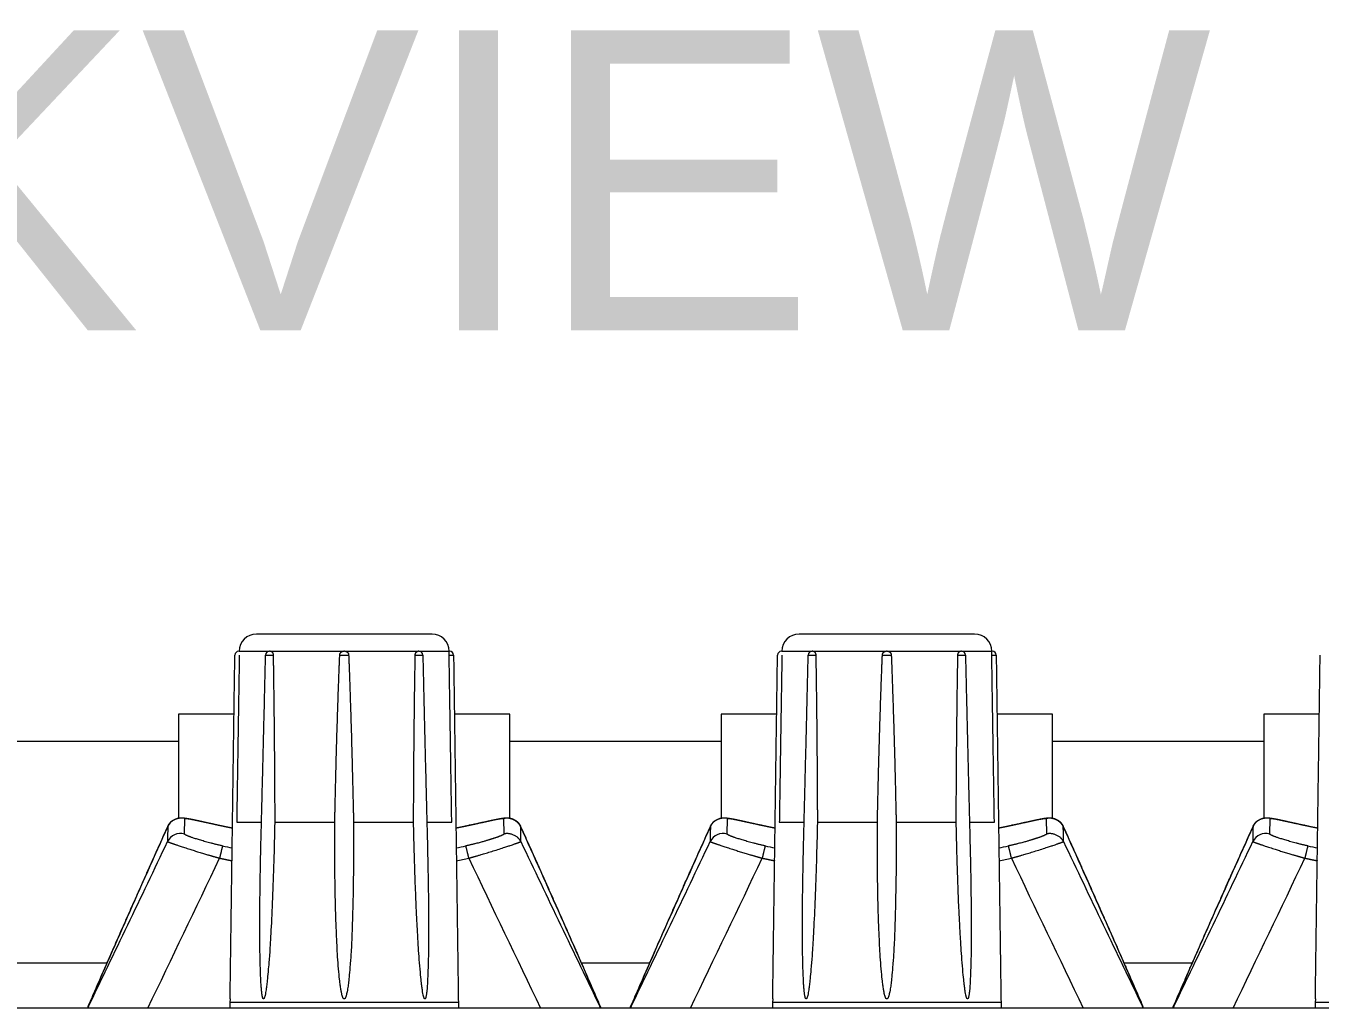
# Model space of a CAD drawing. Header units: metres. Extents: x 0.424 to 0.895, y -0.018 to 0.953.
# Drawn here: x 0.64065 to 0.68597, y 0.91859 to 0.95299 of the extents above; entities that cross this region are included whole.
import ezdxf

# ---------------------------------------------------------------- set-up
doc = ezdxf.new("R2010")
doc.units = ezdxf.units.M
for name, color, linetype, lineweight in [('Sichtbar (ISO)', 7, 'Continuous', 50), ('Sichtbar schmal (ISO)', 7, 'Continuous', 35), ('Symbol (ISO)', 7, 'Continuous', 25)]:
    doc.layers.add(name, color=color, linetype=linetype, lineweight=lineweight)
doc.styles.add('Arial', font='arial.ttf')

msp = doc.modelspace()

# ---------------------------------------------------------------- linework, layer by layer
at = {"layer": 'Sichtbar (ISO)', "lineweight": 9}
for p, q in [((0.6548749999999993, 0.9316868890251423), (0.6487249999999992, 0.9316868890251423)), ((0.6738749999999993, 0.9316868890251423), (0.6677249999999992, 0.9316868890251423)), ((0.6481250326042065, 0.9310868890251423), (0.6481107625775169, 0.9310868890251423)), ((0.6481250326042065, 0.9310868890251423), (0.649186562534224, 0.9310868890251423)), ((0.6492123518628252, 0.9310868890251423), (0.6491865628135526, 0.9310868890251423)), ((0.6492123518628252, 0.9310868890251423), (0.6517841903901573, 0.9310868890251423)), ((0.6518154803055506, 0.9310868890251423), (0.6517841903901573, 0.9310868890251423)), ((0.6518154803055506, 0.9310868890251423), (0.6543874142925804, 0.9310868890251423)), ((0.6544132557942987, 0.9310868890251423), (0.6543874142925804, 0.9310868890251423)), ((0.6544132557955756, 0.9310868890251423), (0.6554749659938878, 0.9310868890251423)), ((0.6554892374224871, 0.9310868890251423), (0.6554749659938878, 0.9310868890251423)), ((0.6671250326042065, 0.9310868890251423), (0.6671107625775169, 0.9310868890251423)), ((0.6671250326042065, 0.9310868890251423), (0.668186562534224, 0.9310868890251423)), ((0.6682123518628248, 0.9310868890251423), (0.6681865628135526, 0.9310868890251423)), ((0.6682123518628248, 0.9310868890251423), (0.6707841903901574, 0.9310868890251423)), ((0.6708154803055506, 0.9310868890251423), (0.6707841903901574, 0.9310868890251423)), ((0.6708154803055506, 0.9310868890251423), (0.6733874142925804, 0.9310868890251423)), ((0.6734132557942987, 0.9310868890251423), (0.6733874142925804, 0.9310868890251423)), ((0.6734132557955756, 0.9310868890251423), (0.6744749659938877, 0.9310868890251423)), ((0.6744892374224871, 0.9310868890251423), (0.6744749659938877, 0.9310868890251423)), ((0.6479423089796725, 0.9288868890251423), (0.6459999999999998, 0.9288868890251423)), ((0.6459999999999998, 0.9288868890251423), (0.6459999999999998, 0.9252413664046341)), ((0.6575999999999996, 0.9288868890251423), (0.6556576910203263, 0.9288868890251423)), ((0.6575999999999996, 0.9252412509889885), (0.6575999999999996, 0.9288868890251423)), ((0.6669423089796725, 0.9288868890251423), (0.6649999999999997, 0.9288868890251423)), ((0.6649999999999997, 0.9288868890251423), (0.6649999999999997, 0.9252413664046341)), ((0.6765999999999996, 0.9288868890251423), (0.6746576910203264, 0.9288868890251423)), ((0.6765999999999996, 0.9252412509889885), (0.6765999999999996, 0.9288868890251423)), ((0.6859423089796721, 0.9288868890251423), (0.6839999999999997, 0.9288868890251423)), ((0.6839999999999997, 0.9288868890251423), (0.6839999999999997, 0.9252413664046341)), ((0.6459999999999998, 0.927926889025142), (0.6286000000000002, 0.927926889025142)), ((0.6649999999999997, 0.927926889025142), (0.6575999999999996, 0.927926889025142)), ((0.6839999999999993, 0.927926889025142), (0.6765999999999992, 0.927926889025142)), ((0.6480346618242708, 0.9251022770463762), (0.6489033871625931, 0.9251022770463762)), ((0.6493683282881759, 0.9251022770463762), (0.6514692055330108, 0.9251022770463762)), ((0.6521264350616282, 0.9251022770463762), (0.6542283201064654, 0.9251022770463762)), ((0.6546938062617007, 0.9251022770463762), (0.6555649576953353, 0.9251022770463762)), ((0.6670346618242708, 0.9251022770463762), (0.6679033871625931, 0.9251022770463762)), ((0.6683683282881759, 0.9251022770463762), (0.6704692055330108, 0.9251022770463762)), ((0.6711264350616282, 0.9251022770463762), (0.6732283201064654, 0.9251022770463762)), ((0.6736938062617007, 0.9251022770463762), (0.6745649576953353, 0.9251022770463762)), ((0.6459999999999998, 0.924698942140958), (0.6459999999999998, 0.9246989319017695)), ((0.6575999999999996, 0.9246988456777513), (0.6575999999999996, 0.9246988558545077)), ((0.6649999999999997, 0.924698942140958), (0.6649999999999997, 0.9246989319017695)), ((0.6765999999999996, 0.9246988456777513), (0.6765999999999996, 0.9246988558545077)), ((0.6839999999999997, 0.924698942140958), (0.6839999999999997, 0.9246989319017695)), ((0.6471996729384848, 0.9239063049928588), (0.6471996729384852, 0.9239062764054886)), ((0.6563996729384851, 0.9239062863078203), (0.6563996729384841, 0.9239063101340077)), ((0.6661996729384844, 0.9239063049928588), (0.6661996729384853, 0.9239062764054886)), ((0.675399672938485, 0.9239062863078203), (0.6753996729384841, 0.9239063101340077)), ((0.6851996729384844, 0.9239063049928588), (0.6851996729384853, 0.9239062764054886)), ((0.7539999999999998, 0.9185868890251426), (0.5205999999999997, 0.9185868890251425)), ((0.6478041696252014, 0.9189062914685255), (0.647799999999999, 0.9187868890251425)), ((0.6557999999999995, 0.9187868890251425), (0.6477999999999995, 0.9187868890251425)), ((0.6477999999999995, 0.9187868890251425), (0.6477999999999995, 0.9185868890251425)), ((0.6557958303747975, 0.9189062914685255), (0.6557999999999995, 0.9187868890251425)), ((0.6557999999999995, 0.9187868890251425), (0.6557999999999995, 0.9185868890251425)), ((0.666804169625201, 0.9189062914685255), (0.6667999999999991, 0.9187868890251425)), ((0.6747999999999995, 0.9187868890251425), (0.6667999999999995, 0.9187868890251425)), ((0.6667999999999995, 0.9187868890251425), (0.6667999999999995, 0.9185868890251425)), ((0.6747958303747971, 0.9189062914685255), (0.6747999999999995, 0.9187868890251425)), ((0.6747999999999995, 0.9187868890251425), (0.6747999999999995, 0.9185868890251425)), ((0.685804169625201, 0.9189062914685255), (0.6857999999999991, 0.9187868890251425)), ((0.6937999999999991, 0.9187868890251425), (0.6857999999999991, 0.9187868890251425)), ((0.6857999999999991, 0.9187868890251425), (0.6857999999999991, 0.9185868890251425))]:
    msp.add_line(p, q, dxfattribs=at)
for centre, radius, start, end in [((0.6487249999999992, 0.9310868890251423), 0.0006000000000000227, 90, 180), ((0.6548749999999993, 0.9310868890251423), 0.0005999999999999091, 0, 90), ((0.6677249999999992, 0.9310868890251423), 0.0006000000000000227, 90, 180), ((0.6738749999999993, 0.9310868890251423), 0.0005999999999999091, 0, 90), ((0.6481107625656848, 0.9309468890251424), 0.0001399999999999864, 90, 179.2095541219666), ((0.649186562534224, 0.9309468890251424), 0.0001399999999999864, 90, 178.6807938020845), ((0.6544132557955756, 0.9309468890251424), 0.0001400000000000845, 1.244827532339354, 90.00000000018613), ((0.6554892374343138, 0.9309468890251424), 0.000140000000000138, 0.7904458780308787, 90), ((0.6671107625656848, 0.9309468890251424), 0.0001399999999999864, 90, 179.2095541219691), ((0.668186562534224, 0.9309468890251424), 0.0001399999999999864, 90, 178.6807938020888), ((0.6734132557955756, 0.9309468890251424), 0.0001400000000000845, 1.244827532339354, 90.00000000018613), ((0.6744892374343137, 0.9309468890251424), 0.000140000000000138, 0.7904458780308787, 90)]:
    msp.add_arc(centre, radius, start, end, dxfattribs=at)
for points, degree, knots in [([(0.6478041696221687, 0.9189062913720456), (0.6478875590440837, 0.9249275550744784), (0.6479707758883212, 0.9309488203875145)], 1, [0, 0, 0.5000000322535936, 1, 1]), ([(0.6481259396871539, 0.9309525412200352), (0.6481152723044926, 0.930275749367201), (0.6480661403352797, 0.9271260792593139), (0.6480346618242708, 0.9251022770463766)], 2, [0, 0, 0, 0.3574562647680397, 1, 1, 1]), ([(0.6555649576953353, 0.9251022770463762), (0.6555334987019773, 0.9271281201088875), (0.6554845449663887, 0.9302818557711248), (0.6554740404670308, 0.9309528856916356)], 2, [0, 0, 0, 0.6423630513300826, 1, 1, 1]), ([(0.6556292241116778, 0.9309488203875145), (0.6557124409559149, 0.9249275550744784), (0.6557958303778298, 0.918906291372046)], 1, [0, 0, 0.4999999677464148, 1, 1]), ([(0.6668041696221687, 0.9189062913720456), (0.6668875590440837, 0.9249275550744784), (0.6669707758883208, 0.9309488203875145)], 1, [0, 0, 0.5000000322535938, 1, 1]), ([(0.667125939687154, 0.9309525412200352), (0.6671152723044926, 0.930275749367201), (0.6670661403352796, 0.9271260792593139), (0.6670346618242708, 0.9251022770463766)], 2, [0, 0, 0, 0.3574562647680397, 1, 1, 1]), ([(0.6745649576953353, 0.9251022770463762), (0.6745334987019773, 0.9271281201088875), (0.6744845449663888, 0.9302818557711248), (0.6744740404670303, 0.9309528856916356)], 2, [0, 0, 0, 0.6423630513300826, 1, 1, 1]), ([(0.6746292241116778, 0.9309488203875145), (0.6747124409559149, 0.9249275550744784), (0.6747958303778298, 0.918906291372046)], 1, [0, 0, 0.4999999677464148, 1, 1]), ([(0.6858041696221687, 0.9189062913720456), (0.6858875590440832, 0.9249275550744784), (0.6859707758883208, 0.9309488203875145)], 1, [0, 0, 0.5000000322535932, 1, 1])]:
    msp.add_open_spline(points, degree=degree, knots=knots, dxfattribs=at)
for points in [[(0.6488930217350437, 0.9246965038311784), (0.6489330099558421, 0.9262597415550049), (0.649010591749369, 0.9293864933281518), (0.6490465996414903, 0.9309501121691788)], [(0.6492123518628248, 0.9310868890251424), (0.6492167155474661, 0.9310868890251424), (0.649225414165791, 0.9310858163158953), (0.6492393157848644, 0.9310823648352828), (0.6492575489026369, 0.9310724837960329), (0.6492741047206412, 0.9310578571137142), (0.6492883324739958, 0.9310390349363274), (0.6492981632778075, 0.9310196400137278), (0.6493046997900053, 0.9310016456513879), (0.6493092634916954, 0.9309825135117862), (0.6493117515087299, 0.9309626404055342), (0.6493119275002676, 0.9309525412200352)], [(0.6493119275002676, 0.9309525412200352), (0.6493237214849102, 0.9302757493672009), (0.6493508490553365, 0.9280240115153251), (0.6493651112324248, 0.9257763508049062), (0.6493683282881759, 0.9251022770463766)], [(0.6514692055330108, 0.9251022770463766), (0.6514840196680186, 0.9257720968303638), (0.6515393122402263, 0.9280260674933081), (0.6516155208266443, 0.9302818548070895), (0.6516442789711252, 0.9309528856916356)], [(0.6516442789711252, 0.9309528856916356), (0.651644863599279, 0.9309665271679569), (0.6516512840248613, 0.930993072846245), (0.6516627163418423, 0.9310178848737816), (0.6516787351708669, 0.93104002503299), (0.6516987376170471, 0.9310586545560919), (0.6517219744891947, 0.9310730667767151), (0.6517466129463052, 0.9310823537678783), (0.6517715041215981, 0.9310868890251424), (0.6517841903901573, 0.9310868890251424)], [(0.6518154803055506, 0.9310868890251424), (0.6518216255930522, 0.9310868890251424), (0.6518338535400378, 0.9310858163187761), (0.6518533618266045, 0.9310823648441956), (0.6518788547080273, 0.9310724838109656), (0.6519019551808231, 0.9310578571341053), (0.6519217912978245, 0.9310390349613977), (0.6519355472590421, 0.931019640038659), (0.6519447512756926, 0.9310016456705599), (0.6519512766441723, 0.9309825135238731), (0.651954986369549, 0.9309626404096805), (0.6519553944395563, 0.9309525412200352)], [(0.6519553944395563, 0.9309525412200352), (0.6519827410716023, 0.9302757484676243), (0.6520562798623807, 0.9280240080022826), (0.6521113805190132, 0.9257763488940489), (0.6521264350616282, 0.9251022770463766)], [(0.6542283201064654, 0.9251022770463762), (0.654231416492152, 0.9257720989650388), (0.6542458102430998, 0.9280260713666957), (0.6542749202860675, 0.9302818557711248), (0.6542878275331007, 0.9309528856916356)], [(0.6542878275331007, 0.9309528856916356), (0.6542880899266236, 0.9309665271679555), (0.6542924927844703, 0.9309930728462406), (0.6543005848523737, 0.9310178848737773), (0.6543120435003054, 0.9310400250329867), (0.6543263856725423, 0.9310586545560909), (0.6543430456823359, 0.931073066776716), (0.6543606623414441, 0.931082353767879), (0.6543784051549935, 0.9310868890251424), (0.6543874142925813, 0.9310868890251424)], [(0.6545532227545088, 0.9309499304733198), (0.654587213279605, 0.9293856919419102), (0.6546639999102906, 0.9262578294716312), (0.6547043034439691, 0.9246940885980768)], [(0.6554740404670304, 0.9309528856916356), (0.6554738269193555, 0.9309665271679555), (0.6554736330750545, 0.9309930728462406), (0.6554736446702512, 0.9310178848737773), (0.6554738308165385, 0.9310400250329867), (0.6554741112648487, 0.9310586545560909), (0.655474435204497, 0.931073066776716), (0.6554747104656206, 0.931082353767879), (0.655474911417885, 0.9310868890251425), (0.6554749659938882, 0.9310868890251425)], [(0.6678930217350437, 0.9246965038311784), (0.6679330099558421, 0.9262597415550049), (0.668010591749369, 0.9293864933281518), (0.6680465996414903, 0.9309501121691788)], [(0.6682123518628248, 0.9310868890251424), (0.668216715547466, 0.9310868890251424), (0.6682254141657911, 0.9310858163158953), (0.6682393157848644, 0.9310823648352828), (0.6682575489026364, 0.9310724837960329), (0.6682741047206406, 0.9310578571137142), (0.6682883324739958, 0.9310390349363274), (0.6682981632778076, 0.9310196400137278), (0.6683046997900053, 0.9310016456513879), (0.6683092634916954, 0.9309825135117862), (0.6683117515087299, 0.9309626404055342), (0.6683119275002675, 0.9309525412200352)], [(0.6683119275002675, 0.9309525412200352), (0.6683237214849103, 0.9302757493672009), (0.6683508490553365, 0.9280240115153251), (0.6683651112324248, 0.9257763508049062), (0.6683683282881759, 0.9251022770463766)], [(0.6704692055330108, 0.9251022770463766), (0.6704840196680186, 0.9257720968303638), (0.6705393122402263, 0.9280260674933081), (0.6706155208266443, 0.9302818548070895), (0.6706442789711252, 0.9309528856916356)], [(0.6706442789711252, 0.9309528856916356), (0.670644863599279, 0.9309665271679569), (0.6706512840248613, 0.930993072846245), (0.6706627163418423, 0.9310178848737816), (0.670678735170867, 0.93104002503299), (0.6706987376170466, 0.9310586545560919), (0.6707219744891947, 0.9310730667767151), (0.6707466129463048, 0.9310823537678783), (0.6707715041215981, 0.9310868890251424), (0.6707841903901574, 0.9310868890251424)], [(0.6708154803055506, 0.9310868890251424), (0.6708216255930526, 0.9310868890251424), (0.6708338535400378, 0.9310858163187761), (0.6708533618266044, 0.9310823648441956), (0.6708788547080269, 0.9310724838109656), (0.6709019551808231, 0.9310578571341053), (0.6709217912978245, 0.9310390349613977), (0.6709355472590416, 0.931019640038659), (0.6709447512756926, 0.9310016456705599), (0.6709512766441723, 0.9309825135238731), (0.6709549863695494, 0.9309626404096805), (0.6709553944395563, 0.9309525412200352)], [(0.6709553944395563, 0.9309525412200352), (0.6709827410716023, 0.9302757484676243), (0.6710562798623807, 0.9280240080022826), (0.6711113805190132, 0.9257763488940489), (0.6711264350616282, 0.9251022770463766)], [(0.6732283201064654, 0.9251022770463762), (0.673231416492152, 0.9257720989650388), (0.6732458102430998, 0.9280260713666957), (0.6732749202860675, 0.9302818557711248), (0.6732878275331007, 0.9309528856916356)], [(0.6732878275331007, 0.9309528856916356), (0.6732880899266236, 0.9309665271679555), (0.6732924927844703, 0.9309930728462406), (0.6733005848523732, 0.9310178848737773), (0.6733120435003054, 0.9310400250329867), (0.6733263856725423, 0.9310586545560909), (0.6733430456823355, 0.931073066776716), (0.6733606623414441, 0.931082353767879), (0.6733784051549935, 0.9310868890251424), (0.6733874142925809, 0.9310868890251424)], [(0.6735532227545088, 0.9309499304733198), (0.673587213279605, 0.9293856919419102), (0.6736639999102906, 0.9262578294716312), (0.6737043034439691, 0.9246940885980768)], [(0.6744740404670303, 0.9309528856916356), (0.6744738269193555, 0.9309665271679555), (0.6744736330750545, 0.9309930728462406), (0.6744736446702511, 0.9310178848737773), (0.6744738308165386, 0.9310400250329867), (0.6744741112648487, 0.9310586545560909), (0.674474435204497, 0.931073066776716), (0.67447471046562, 0.931082353767879), (0.6744749114178846, 0.9310868890251425), (0.6744749659938882, 0.9310868890251425)], [(0.6428077923146186, 0.9185868890251424), (0.64349859400726, 0.9201822280816743), (0.644906255205404, 0.923363852922338), (0.6456230644876902, 0.9249500259610055)], [(0.6456231233084784, 0.9249499923342319), (0.6456401416805113, 0.9249876508998602), (0.6456865826703767, 0.9250571471397553), (0.6457421434076461, 0.9251165217367933), (0.6458061786413507, 0.9251660448372795), (0.6458736967768561, 0.925203271874758), (0.645943496121736, 0.9252290273972174), (0.64600321296056, 0.9252426738700292), (0.6460527299606799, 0.9252487302466048), (0.6460937094528179, 0.9252508008589688), (0.6461280466714654, 0.9252504277182998), (0.6461704982904114, 0.9252483354223002), (0.6462187654456545, 0.9252432055147983), (0.6463154597353185, 0.9252299716112498), (0.6464921066406594, 0.9251957902355413), (0.6466600142557738, 0.9251601590071967), (0.6467826087462911, 0.9251334732270421), (0.6469455834152348, 0.9250975676422277), (0.6471607956532659, 0.9250497990127118), (0.6473084171623325, 0.925017258623563), (0.6473800859314067, 0.9250015079350231), (0.6474161440426307, 0.9249936123977331)], [(0.6474161463292755, 0.924993621512032), (0.6476506660957846, 0.9249422697935318), (0.6478871283380274, 0.9248964337902794)], [(0.6493683282881759, 0.9251022770463766), (0.6493349143662387, 0.9235055048608798), (0.649215529204637, 0.9208010573714155), (0.649125887242172, 0.919757943158889), (0.6490737591053227, 0.9192640829110108), (0.6490331529481798, 0.9190491220930801), (0.6490128039295139, 0.9189658309448245), (0.6489988235776266, 0.9189327749694087), (0.6489924491795489, 0.9189205725318914), (0.6489871430225556, 0.9189136072726557), (0.6489831044372693, 0.9189095600088049), (0.6489793859590052, 0.9189073306113551), (0.6489762810695208, 0.918906324454083), (0.6489731972158177, 0.9189062645887014), (0.6489703514052418, 0.918907023354318), (0.6489672318888381, 0.9189087039748717), (0.6489640444518793, 0.9189115586803658), (0.6489599859370626, 0.9189164152279214), (0.6489554486507944, 0.9189244451853211), (0.6489488384386553, 0.9189390002983254), (0.6489408658414065, 0.9189657212354096), (0.6489211731090088, 0.9190491928056856), (0.6488984465935012, 0.9192713414354767), (0.6488764294764926, 0.9195869035576977), (0.648850347448976, 0.9203902262567614), (0.6488460899950139, 0.9211119327618849), (0.6488442000484403, 0.9220810600447908), (0.648871303310266, 0.9238491020892016), (0.6488930134268364, 0.9246965041523678)], [(0.6521264350616282, 0.9251022770463766), (0.6521344554850032, 0.9235054123439596), (0.6520662912315981, 0.920800873773626), (0.6519802438349314, 0.9197578043217889), (0.6519260314739447, 0.9192640265505507), (0.6518771923081128, 0.919049104990602), (0.6518517532325793, 0.9189658345101928), (0.6518333100146472, 0.9189327802245055), (0.6518247832065633, 0.9189205746655593), (0.6518175576347428, 0.9189136081654443), (0.6518120083933625, 0.9189095605250965), (0.6518068389559796, 0.9189073308784652), (0.6518024882384286, 0.9189063245419129), (0.6517981293096365, 0.9189062645270911), (0.6517940742006683, 0.9189070231511649), (0.6517895950616142, 0.9189087036008401), (0.6517849727943237, 0.9189115580572798), (0.6517790383903455, 0.9189164141736457), (0.6517722996440377, 0.918924443381726), (0.6517623678427447, 0.9189389969505861), (0.6517500219445439, 0.9189657147517386), (0.6517188278382707, 0.9190491787720247), (0.6516778225481651, 0.9192713111809798), (0.6516341640171024, 0.9195868471020447), (0.6515659147768503, 0.9203900958071731), (0.6515322005682108, 0.9211117494807416), (0.6514888491375302, 0.9221789363176024), (0.651464777454779, 0.9241724569728861), (0.6514692055330108, 0.9251022770463766)], [(0.6547043142430282, 0.9246940889184998), (0.6547422891599124, 0.9232234640042112), (0.6547593835985724, 0.9207460302103307), (0.6547290346891147, 0.919757943158889), (0.6547044901419993, 0.9192640829110099), (0.6546760201196814, 0.9190491220930795), (0.6546603855701671, 0.9189658309448241), (0.6546482792072345, 0.9189327749694085), (0.6546425968139817, 0.9189205725318912), (0.6546376857236493, 0.9189136072726556), (0.6546338767015697, 0.9189095600088049), (0.6546302846406872, 0.9189073306113551), (0.654627236763107, 0.9189063244540832), (0.6546241562077236, 0.9189062645887014), (0.6546212672337304, 0.9189070233543186), (0.6546180522171241, 0.9189087039748717), (0.6546147026365304, 0.9189115586803658), (0.6546103683384642, 0.9189164152279214), (0.6546053751977522, 0.9189244451853209), (0.6545979389120782, 0.9189390002983249), (0.6545884506850023, 0.9189657212354087), (0.6545640267656979, 0.9190491928056859), (0.6545287615606646, 0.919271341435478), (0.6544890338831331, 0.919586903557698), (0.6544185939345295, 0.9203902262567601), (0.654375173042664, 0.9211119327618851), (0.6543159536734244, 0.9221790845382296), (0.6542479613830153, 0.9241724912726244), (0.6542283201064654, 0.9251022770463762)], [(0.6557128716797618, 0.9248964325047987), (0.6559488551460899, 0.9249423062198293), (0.6561831970496385, 0.9249936212857057)], [(0.6561832010966452, 0.9249936125432972), (0.6562894454755462, 0.9250168765621263), (0.6564979421434716, 0.9250629980449043), (0.6566888651786783, 0.9251052955742116), (0.6568631821472525, 0.9251437001826498), (0.657021131666814, 0.9251776668823858), (0.6571615357900998, 0.9252065023240005), (0.6572905433376688, 0.9252304470535456), (0.6574013653806248, 0.9252479409187895), (0.6574837888030963, 0.9252507039744957), (0.6575183905208553, 0.9252504451313129), (0.657554439913047, 0.9252478615937452), (0.6575904253299607, 0.9252432772490369), (0.6576352118992479, 0.9252342415554803), (0.6576899511179901, 0.9252174643862355), (0.6577445145988702, 0.9251935485901155), (0.6577981299633118, 0.9251621073591489), (0.6578526269727087, 0.9251203433228535), (0.6579057995100891, 0.9250653531360993), (0.6579418541457142, 0.9250145813687614), (0.6579661927356799, 0.9249721865791485), (0.6579762223828746, 0.9249499928162441)], [(0.6579767262846182, 0.9249488315179826), (0.6586863331338961, 0.9233790027321431), (0.6600798154250526, 0.9202301440826066), (0.660763640983764, 0.9186512261664973)], [(0.6618077923146186, 0.9185868890251424), (0.6624985940072609, 0.9201822280816743), (0.663906255205404, 0.923363852922338), (0.6646230644876903, 0.9249500259610055)], [(0.6646231233084784, 0.9249499923342319), (0.6646401416805113, 0.9249876508998602), (0.6646865826703767, 0.9250571471397553), (0.6647421434076461, 0.9251165217367933), (0.6648061786413507, 0.9251660448372795), (0.6648736967768561, 0.925203271874758), (0.6649434961217355, 0.9252290273972174), (0.66500321296056, 0.9252426738700292), (0.6650527299606803, 0.9252487302466048), (0.6650937094528179, 0.9252508008589688), (0.6651280466714654, 0.9252504277182998), (0.6651704982904114, 0.9252483354223002), (0.6652187654456545, 0.9252432055147983), (0.6653154597353184, 0.9252299716112498), (0.6654921066406588, 0.9251957902355413), (0.6656600142557738, 0.9251601590071967), (0.6657826087462906, 0.9251334732270421), (0.6659455834152347, 0.9250975676422277), (0.6661607956532659, 0.9250497990127118), (0.6663084171623325, 0.925017258623563), (0.6663800859314067, 0.9250015079350231), (0.6664161440426307, 0.9249936123977331)], [(0.6664161463292755, 0.924993621512032), (0.666650666095784, 0.9249422697935319), (0.6668871283380274, 0.9248964337902794)], [(0.6683683282881759, 0.9251022770463766), (0.6683349143662387, 0.9235055048608798), (0.6682155292046366, 0.9208010573714155), (0.6681258872421719, 0.919757943158889), (0.6680737591053227, 0.9192640829110108), (0.6680331529481798, 0.9190491220930801), (0.6680128039295135, 0.9189658309448245), (0.6679988235776261, 0.9189327749694087), (0.6679924491795488, 0.9189205725318914), (0.6679871430225555, 0.9189136072726557), (0.6679831044372693, 0.9189095600088049), (0.6679793859590052, 0.9189073306113551), (0.6679762810695208, 0.918906324454083), (0.6679731972158172, 0.9189062645887014), (0.6679703514052419, 0.918907023354318), (0.6679672318888381, 0.9189087039748717), (0.6679640444518793, 0.9189115586803658), (0.6679599859370625, 0.9189164152279214), (0.6679554486507943, 0.9189244451853211), (0.6679488384386552, 0.9189390002983254), (0.6679408658414066, 0.9189657212354096), (0.6679211731090088, 0.9190491928056856), (0.6678984465935012, 0.9192713414354767), (0.6678764294764926, 0.9195869035576977), (0.667850347448976, 0.9203902262567614), (0.6678460899950135, 0.9211119327618849), (0.6678442000484399, 0.9220810600447908), (0.667871303310266, 0.9238491020892016), (0.6678930134268364, 0.9246965041523678)], [(0.6711264350616286, 0.9251022770463766), (0.6711344554850032, 0.9235054123439596), (0.6710662912315981, 0.920800873773626), (0.6709802438349313, 0.9197578043217889), (0.6709260314739447, 0.9192640265505507), (0.6708771923081128, 0.919049104990602), (0.6708517532325788, 0.9189658345101928), (0.6708333100146472, 0.9189327802245055), (0.6708247832065634, 0.9189205746655593), (0.6708175576347428, 0.9189136081654443), (0.6708120083933624, 0.9189095605250965), (0.6708068389559796, 0.9189073308784652), (0.6708024882384286, 0.9189063245419129), (0.6707981293096366, 0.9189062645270911), (0.6707940742006683, 0.9189070231511649), (0.6707895950616141, 0.9189087036008401), (0.6707849727943237, 0.9189115580572798), (0.6707790383903455, 0.9189164141736457), (0.6707722996440377, 0.918924443381726), (0.6707623678427447, 0.9189389969505861), (0.6707500219445439, 0.9189657147517386), (0.6707188278382707, 0.9190491787720247), (0.6706778225481645, 0.9192713111809798), (0.6706341640171024, 0.9195868471020447), (0.6705659147768503, 0.9203900958071731), (0.6705322005682107, 0.9211117494807416), (0.6704888491375302, 0.9221789363176024), (0.6704647774547791, 0.9241724569728861), (0.6704692055330108, 0.9251022770463766)], [(0.6737043142430277, 0.9246940889184998), (0.6737422891599124, 0.9232234640042112), (0.6737593835985719, 0.9207460302103307), (0.6737290346891143, 0.919757943158889), (0.6737044901419987, 0.9192640829110099), (0.6736760201196814, 0.9190491220930795), (0.6736603855701666, 0.9189658309448241), (0.6736482792072345, 0.9189327749694085), (0.6736425968139818, 0.9189205725318912), (0.6736376857236493, 0.9189136072726556), (0.6736338767015697, 0.9189095600088049), (0.6736302846406867, 0.9189073306113551), (0.673627236763107, 0.9189063244540832), (0.6736241562077236, 0.9189062645887014), (0.6736212672337303, 0.9189070233543186), (0.6736180522171241, 0.9189087039748717), (0.6736147026365303, 0.9189115586803658), (0.6736103683384642, 0.9189164152279214), (0.6736053751977522, 0.9189244451853209), (0.6735979389120778, 0.9189390002983249), (0.6735884506850023, 0.9189657212354087), (0.6735640267656979, 0.9190491928056859), (0.6735287615606647, 0.919271341435478), (0.6734890338831331, 0.919586903557698), (0.6734185939345295, 0.9203902262567601), (0.6733751730426636, 0.9211119327618851), (0.6733159536734244, 0.9221790845382296), (0.6732479613830152, 0.9241724912726244), (0.6732283201064654, 0.9251022770463762)], [(0.6747128716797617, 0.9248964325047987), (0.6749488551460899, 0.9249423062198293), (0.6751831970496385, 0.9249936212857053)], [(0.6751832010966452, 0.9249936125432972), (0.6752894454755458, 0.9250168765621263), (0.6754979421434716, 0.9250629980449043), (0.6756888651786782, 0.9251052955742116), (0.675863182147252, 0.9251437001826498), (0.676021131666814, 0.9251776668823858), (0.6761615357900999, 0.9252065023240005), (0.6762905433376688, 0.9252304470535456), (0.6764013653806248, 0.9252479409187895), (0.6764837888030963, 0.9252507039744957), (0.6765183905208553, 0.9252504451313129), (0.676554439913047, 0.9252478615937452), (0.6765904253299606, 0.9252432772490369), (0.6766352118992479, 0.9252342415554803), (0.6766899511179901, 0.9252174643862355), (0.6767445145988702, 0.9251935485901155), (0.6767981299633118, 0.9251621073591489), (0.6768526269727088, 0.9251203433228535), (0.6769057995100891, 0.9250653531360993), (0.6769418541457142, 0.9250145813687614), (0.6769661927356798, 0.9249721865791485), (0.6769762223828745, 0.9249499928162441)], [(0.6769767262846182, 0.9249488315179826), (0.6776863331338957, 0.9233790027321431), (0.679079815425053, 0.9202301440826066), (0.679763640983764, 0.9186512261664973)], [(0.6808077923146186, 0.9185868890251424), (0.6814985940072604, 0.9201822280816743), (0.6829062552054035, 0.923363852922338), (0.6836230644876903, 0.9249500259610055)], [(0.683623123308478, 0.9249499923342319), (0.6836401416805108, 0.9249876508998602), (0.6836865826703767, 0.9250571471397553), (0.6837421434076457, 0.9251165217367933), (0.6838061786413502, 0.9251660448372795), (0.6838736967768557, 0.925203271874758), (0.6839434961217354, 0.9252290273972174), (0.6840032129605599, 0.9252426738700292), (0.6840527299606799, 0.9252487302466048), (0.6840937094528178, 0.9252508008589688), (0.684128046671465, 0.9252504277182998), (0.6841704982904113, 0.9252483354223002), (0.6842187654456545, 0.9252432055147983), (0.6843154597353184, 0.9252299716112498), (0.6844921066406588, 0.9251957902355413), (0.6846600142557738, 0.9251601590071967), (0.6847826087462906, 0.9251334732270421), (0.6849455834152347, 0.9250975676422277), (0.6851607956532655, 0.9250497990127118), (0.685308417162332, 0.925017258623563), (0.6853800859314066, 0.9250015079350231), (0.6854161440426307, 0.9249936123977331)], [(0.6854161463292755, 0.924993621512032), (0.6856506660957841, 0.9249422697935319), (0.6858871283380275, 0.9248964337902794)]]:
    msp.add_open_spline(points, degree=2, dxfattribs=at)
at = {"layer": 'Sichtbar schmal (ISO)', "lineweight": 9}
for p, q in [((0.6462052700562928, 0.9246833112847512), (0.6462179096062721, 0.9252218343652363)), ((0.6561831973267656, 0.9249936213427075), (0.6561806222991529, 0.9249923817983076)), ((0.6573814825302045, 0.9252218481294681), (0.657394030400869, 0.9246832980960256)), ((0.6652052700562928, 0.9246833112847512), (0.665217909606272, 0.9252218343652363)), ((0.6751831973267651, 0.9249936213427075), (0.6751806222991529, 0.9249923817983076)), ((0.6763814825302045, 0.9252218481294681), (0.676394030400869, 0.9246832980960256)), ((0.6842052700562928, 0.9246833112847512), (0.6842179096062716, 0.9252218343652363)), ((0.6311029653177928, 0.9201687578470684), (0.643496450646134, 0.9201687578470684)), ((0.6601028554223183, 0.9201687578470684), (0.6601029272856842, 0.9201687578470684)), ((0.6601029653177922, 0.9201687578470684), (0.6624964506461339, 0.9201687578470684)), ((0.6791028554223183, 0.9201687578470684), (0.6791029272856842, 0.9201687578470684)), ((0.6791029653177922, 0.9201687578470684), (0.681496450646134, 0.9201687578470684))]:
    msp.add_line(p, q, dxfattribs=at)
at = {"layer": 'Sichtbar schmal (ISO)', "lineweight": 9, "flags": 128}
for points in [[(0.6456209059511508, 0.9249440854425819, 0.003980419651485051), (0.6428077926518597, 0.9185868890251403)], [(0.6462179157482767, 0.9252218550228919, 0.3754482282342829), (0.6456209939281041, 0.9249440490987333)], [(0.6474187231530725, 0.9249923816290084, 0.005847642223116514), (0.647887116800425, 0.9248956005778955)], [(0.6607915287899716, 0.9185868890251423, 0.004016558172938331), (0.6579783930964256, 0.9249440659586186)], [(0.6646209059511504, 0.9249440854425819, 0.003980419651364758), (0.6618077926518592, 0.9185868890251403)], [(0.6652179157482767, 0.9252218550228919, 0.3754482282342829), (0.664620993928104, 0.9249440490987333)], [(0.6664187231530725, 0.9249923816290084, 0.005847642223118888), (0.666887116800425, 0.9248956005778955)], [(0.6797915287899716, 0.9185868890251423, 0.004016558172938331), (0.6769783930964256, 0.9249440659586186)], [(0.6836209059511504, 0.9249440854425819, 0.003980419651364758), (0.6808077926518592, 0.9185868890251403)], [(0.6842179157482763, 0.9252218550228919, 0.3754482282342119), (0.683620993928104, 0.9249440490987333)], [(0.6854187231530725, 0.9249923816290084, 0.005847642223502216), (0.685887116800425, 0.9248956005778955)], [(0.6462052762812852, 0.9246833331365352, 0.3669132456707592), (0.6456144670092947, 0.9244194587499329)], [(0.6652052762812852, 0.9246833331365352, 0.366913245670759), (0.6646144670092947, 0.9244194587499329)], [(0.6842052762812852, 0.9246833331365352, 0.3669132456713115), (0.6836144670092946, 0.9244194587499329)], [(0.6428204288915733, 0.9185868890251687, 0.00154616967961209), (0.6456144610982945, 0.9244194617126442)], [(0.6475432700093354, 0.924266510601175, 0.004299233259858491), (0.6478774354081835, 0.9241961416709025)], [(0.6557225627713394, 0.9241962731815796, 0.004290869197825176), (0.6560560769216388, 0.9242665108174763)], [(0.657984887338421, 0.9244194633247244, 0.001549054283401387), (0.6607789202653714, 0.9185868890251414)], [(0.6618204288915733, 0.9185868890251687, 0.00154616967961209), (0.6646144610982945, 0.9244194617126442)], [(0.6665432700093353, 0.924266510601175, 0.004299233259858491), (0.6668774354081836, 0.9241961416709025)], [(0.6747225627713394, 0.9241962731815796, 0.004290869197171807), (0.6750560769216388, 0.9242665108174763)], [(0.6769848873384214, 0.9244194633247244, 0.001549054283401387), (0.6797789202653719, 0.9185868890251414)], [(0.6808204288915729, 0.9185868890251687, 0.001546169679683896), (0.6836144610982944, 0.9244194617126442)], [(0.6855432700093349, 0.924266510601175, 0.004299233259308081), (0.6858774354081831, 0.9241961416709025)], [(0.6449234216935626, 0.918586889025143, 0.001423594579363454), (0.6474368607313888, 0.9238395698443539)], [(0.6557287505701868, 0.9237493052114221, 0.005412887689728161), (0.6561624863244131, 0.9238395701035256)], [(0.6561624863481709, 0.9238395700773315, 0.001423031627107526), (0.6586759263173542, 0.9185868890251834)], [(0.6639234216935622, 0.918586889025143, 0.001423594579426819), (0.6664368607313889, 0.9238395698443539)], [(0.6747287505701868, 0.9237493052114221, 0.005412887689726879), (0.675162486324413, 0.9238395701035256)], [(0.6751624863481696, 0.9238395700773315, 0.001423031627107526), (0.6776759263173529, 0.9185868890251834)], [(0.6829234216935622, 0.918586889025143, 0.001423594579295214), (0.6854368607313888, 0.9238395698443539)]]:
    msp.add_lwpolyline(points, format="xyb", dxfattribs=at)
at = {"layer": 'Sichtbar schmal (ISO)', "lineweight": 9}
for points in [[(0.6490466005712667, 0.9309501116226863), (0.64904659883202, 0.9309499061213229), (0.6490495605387794, 0.9309495510198815), (0.6490557585534468, 0.930949240850872), (0.6490657925877983, 0.9309490009115912), (0.6490765793550688, 0.930948882143892), (0.6490860423555452, 0.9309488289819836), (0.6490994559471593, 0.9309488100256023), (0.649118424582284, 0.930948881432468), (0.6491455205110007, 0.9309490947947654), (0.6491829100173625, 0.9309495874632996), (0.6492315472419493, 0.9309504433656499), (0.6492897507447571, 0.9309518456782064), (0.6493119275002676, 0.9309525412200352)], [(0.6554740404670304, 0.9309528856916356), (0.6554780925860393, 0.9309527908947457), (0.6554861712380109, 0.9309525989945855), (0.6555117650799559, 0.9309519827483694), (0.6555515683049304, 0.9309509637314382), (0.6555809173133291, 0.9309501857894871), (0.6556017101888539, 0.9309496198529774), (0.6556153053538235, 0.9309492408508723), (0.6556236696537728, 0.930949000911591), (0.6556275803546471, 0.9309488821438923), (0.6556291511232728, 0.9309488289819836), (0.6556292178587398, 0.9309488216024301)], [(0.6680466005712666, 0.9309501116226863), (0.66804659883202, 0.9309499061213229), (0.6680495605387793, 0.9309495510198815), (0.6680557585534468, 0.930949240850872), (0.6680657925877983, 0.9309490009115912), (0.6680765793550684, 0.930948882143892), (0.6680860423555453, 0.9309488289819836), (0.6680994559471594, 0.9309488100256023), (0.668118424582284, 0.930948881432468), (0.6681455205110007, 0.9309490947947654), (0.6681829100173624, 0.9309495874632996), (0.6682315472419493, 0.9309504433656499), (0.6682897507447572, 0.9309518456782064), (0.6683119275002675, 0.9309525412200352)], [(0.6744740404670303, 0.9309528856916356), (0.6744780925860393, 0.9309527908947457), (0.6744861712380105, 0.9309525989945855), (0.6745117650799555, 0.9309519827483694), (0.6745515683049305, 0.9309509637314382), (0.6745809173133291, 0.9309501857894871), (0.6746017101888535, 0.9309496198529774), (0.6746153053538235, 0.9309492408508723), (0.6746236696537723, 0.930949000911591), (0.6746275803546471, 0.9309488821438923), (0.6746291511232723, 0.9309488289819836), (0.6746292178587397, 0.9309488216024301)], [(0.6456209939137354, 0.9249440484992903), (0.6456175822889834, 0.924678411516249), (0.6456144676820234, 0.9244195139801008)], [(0.6456230633653479, 0.9249500194961955), (0.6456217584072999, 0.9249471366316863), (0.6456209067947741, 0.924944087512809)], [(0.6462179073942845, 0.9252218574468509), (0.64621833911313, 0.9252359851942756), (0.6463829538876786, 0.9252157650038444), (0.6465576621488751, 0.9251802309049846), (0.6465883251616412, 0.9251739021102017), (0.6466502090550332, 0.9251609689536423), (0.6467519263016868, 0.9251391076755768), (0.6468370414474045, 0.9251205284255305), (0.6468992936235056, 0.9251068587111553), (0.6470435618656454, 0.9250750657121045), (0.6472902923662011, 0.9250204784048057), (0.6474185574152223, 0.9249924082024528)], [(0.6474187231530725, 0.9249923816290085), (0.6474175155207619, 0.9249933162697609), (0.6474161325846274, 0.9249935674241727)], [(0.6557128814399109, 0.9248957277000256), (0.6559473257549805, 0.9249413253421443), (0.6561806222991533, 0.9249923817983077)], [(0.6561807334637021, 0.9249923964098183), (0.6563089955334619, 0.925020465588337), (0.6565557712143397, 0.925075062687001), (0.6567000500840847, 0.9251068581355693), (0.656762301560557, 0.9251205276971162), (0.6568665699745259, 0.9251432877418428), (0.6569993120506553, 0.925171612423062), (0.6572163825806094, 0.9252157625392623), (0.657381053028095, 0.925235998820277), (0.6573814847385036, 0.9252218712132547)], [(0.6579783518147817, 0.9249440494374586), (0.6579118560472418, 0.9250944503217573), (0.6575395801073461, 0.9252677284576458), (0.6573814763890043, 0.9252218687914716)], [(0.657976203395475, 0.9249499843018334), (0.6579775072966161, 0.9249471018110268), (0.6579783582516686, 0.9249440520993989)], [(0.6579848792036225, 0.92441951428861), (0.6579817639575344, 0.9246784120097468), (0.6579783518290917, 0.924944048840983)], [(0.6646209939137354, 0.9249440484992903), (0.6646175822889825, 0.924678411516249), (0.6646144676820234, 0.9244195139801008)], [(0.6646230633653478, 0.9249500194961955), (0.6646217584073001, 0.9249471366316863), (0.6646209067947736, 0.924944087512809)], [(0.6652179073942845, 0.9252218574468509), (0.66521833911313, 0.9252359851942756), (0.6653829538876782, 0.9252157650038444), (0.6655576621488751, 0.9251802309049846), (0.6655883251616412, 0.9251739021102017), (0.6656502090550331, 0.9251609689536423), (0.6657519263016868, 0.9251391076755768), (0.6658370414474045, 0.9251205284255305), (0.6658992936235056, 0.9251068587111553), (0.6660435618656458, 0.9250750657121045), (0.6662902923662006, 0.9250204784048057), (0.6664185574152223, 0.9249924082024528)], [(0.6664187231530725, 0.9249923816290085), (0.6664175155207619, 0.9249933162697609), (0.6664161325846273, 0.9249935674241727)], [(0.6747128814399109, 0.9248957277000256), (0.6749473257549807, 0.9249413253421443), (0.6751806222991529, 0.9249923817983077)], [(0.6751807334637021, 0.9249923964098183), (0.6753089955334619, 0.925020465588337), (0.6755557712143397, 0.925075062687001), (0.6757000500840847, 0.9251068581355693), (0.675762301560557, 0.9251205276971162), (0.6758665699745254, 0.9251432877418428), (0.6759993120506549, 0.925171612423062), (0.6762163825806089, 0.9252157625392623), (0.676381053028095, 0.925235998820277), (0.6763814847385036, 0.9252218712132547)], [(0.6769783518147817, 0.9249440494374586), (0.6769118560472418, 0.9250944503217573), (0.6765395801073462, 0.9252677284576458), (0.6763814763890043, 0.9252218687914716)], [(0.6769762033954746, 0.9249499843018334), (0.6769775072966163, 0.9249471018110269), (0.6769783582516686, 0.9249440520993989)], [(0.6769848792036225, 0.92441951428861), (0.6769817639575351, 0.9246784120097468), (0.6769783518290913, 0.924944048840983)], [(0.683620993913735, 0.9249440484992903), (0.6836175822889827, 0.924678411516249), (0.6836144676820234, 0.9244195139801008)], [(0.6836230633653478, 0.9249500194961955), (0.6836217584072992, 0.9249471366316863), (0.6836209067947736, 0.924944087512809)], [(0.6842179073942841, 0.9252218574468509), (0.68421833911313, 0.9252359851942756), (0.6843829538876782, 0.9252157650038444), (0.6845576621488751, 0.9251802309049846), (0.6845883251616413, 0.9251739021102017), (0.6846502090550327, 0.9251609689536423), (0.6847519263016868, 0.9251391076755768), (0.6848370414474045, 0.9251205284255305), (0.6848992936235057, 0.9251068587111553), (0.685043561865645, 0.9250750657121045), (0.6852902923662006, 0.9250204784048057), (0.6854185574152218, 0.9249924082024528)], [(0.6854187231530725, 0.9249923816290085), (0.6854175155207617, 0.9249933162697609), (0.6854161325846269, 0.9249935674241727)], [(0.6475432638291179, 0.924266508241184), (0.6472723539733432, 0.9243260003020385), (0.6467690663462051, 0.9244630561225365), (0.6464029918093135, 0.9245830198244598), (0.64620493746852, 0.9246686348411557), (0.6462052668307431, 0.9246832997286083)], [(0.6573940336302564, 0.9246832865314492), (0.6573943605019256, 0.9246687337117728), (0.6571993857139771, 0.9245841998902359), (0.6569711279155219, 0.9245091670117109), (0.6568652096415433, 0.9244760703319075), (0.6566446286808789, 0.9244105798932114), (0.6562579173403289, 0.9243108314531032), (0.6560560832401127, 0.9242665084810462)], [(0.6579848798761961, 0.9244194590874333), (0.6579150339463505, 0.9245652211077073), (0.6575493852694219, 0.9247285103372211), (0.6573940241751086, 0.9246833199415045)], [(0.6665432638291179, 0.924266508241184), (0.6662723539733426, 0.9243260003020385), (0.6657690663462051, 0.9244630561225365), (0.6654029918093135, 0.9245830198244598), (0.66520493746852, 0.9246686348411557), (0.6652052668307431, 0.9246832997286083)], [(0.6763940336302564, 0.9246832865314492), (0.676394360501926, 0.9246687337117728), (0.6761993857139771, 0.9245841998902359), (0.6759711279155219, 0.9245091670117109), (0.6758652096415433, 0.9244760703319075), (0.6756446286808794, 0.9244105798932114), (0.6752579173403289, 0.9243108314531032), (0.6750560832401127, 0.9242665084810462)], [(0.6769848798761962, 0.9244194590874333), (0.6769150339463506, 0.9245652211077073), (0.6765493852694219, 0.9247285103372211), (0.6763940241751081, 0.9246833199415045)], [(0.6855432638291175, 0.924266508241184), (0.6852723539733431, 0.9243260003020385), (0.6847690663462052, 0.9244630561225365), (0.6844029918093135, 0.9245830198244598), (0.6842049374685191, 0.9246686348411557), (0.684205266830743, 0.9246832997286083)], [(0.6456144460833859, 0.9244194693846317), (0.6456158980810554, 0.9244177700793887), (0.645635999814707, 0.9244089632257733), (0.6456698648511826, 0.9243957609365174), (0.6457126404411522, 0.9243797657440732), (0.6457443821183931, 0.9243682470044484), (0.6457541669686118, 0.9243647116526608), (0.6457902976668317, 0.9243517136812732), (0.6458650319001356, 0.9243254338175764), (0.6460078249861119, 0.9242762243748347), (0.6462667112429751, 0.9241902816405625), (0.6465676294169236, 0.9240946788736881), (0.64690038892698, 0.9239932229091796), (0.6471654691892079, 0.9239159899483416), (0.647345818850357, 0.9238646623782278), (0.6474368602728848, 0.9238395694253724)], [(0.6475432700093354, 0.9242665106011749), (0.6475373683728992, 0.9242593697055086), (0.647471647127881, 0.9239956795257188), (0.6474368607524164, 0.9238395698747737)], [(0.6561624863244131, 0.9238395701035262), (0.6561276999023354, 0.9239956797467115), (0.6560619785669134, 0.9242593699200922), (0.6560560769216388, 0.9242665108174766)], [(0.6561624868540573, 0.923839569664749), (0.656254149109305, 0.9238648464888968), (0.6564354094553952, 0.923916433336098), (0.6568862490770091, 0.924047801625618), (0.6574968413001436, 0.9242435947948481), (0.6577341979887662, 0.9243253941161869), (0.6578087970865206, 0.9243516251745336), (0.6578449796789612, 0.9243646397067908), (0.6578549008111979, 0.9243682238804996), (0.6578866033189236, 0.9243797276573132), (0.6579292983574822, 0.9243956896516694), (0.657963225907629, 0.9244089158591102), (0.6579834404918372, 0.9244177703244093), (0.6579849008389148, 0.9244194697776009)], [(0.6646144460833855, 0.9244194693846317), (0.6646158980810553, 0.9244177700793887), (0.664635999814707, 0.9244089632257733), (0.6646698648511826, 0.9243957609365174), (0.6647126404411517, 0.9243797657440732), (0.6647443821183926, 0.9243682470044484), (0.6647541669686118, 0.9243647116526608), (0.6647902976668313, 0.9243517136812732), (0.6648650319001351, 0.9243254338175764), (0.6650078249861119, 0.9242762243748347), (0.6652667112429747, 0.9241902816405625), (0.6655676294169236, 0.9240946788736881), (0.66590038892698, 0.9239932229091796), (0.6661654691892078, 0.9239159899483416), (0.666345818850357, 0.9238646623782278), (0.6664368602728848, 0.9238395694253724)], [(0.6665432700093349, 0.9242665106011749), (0.6665373683728992, 0.9242593697055086), (0.6664716471278804, 0.9239956795257188), (0.6664368607524164, 0.9238395698747737)], [(0.675162486324413, 0.9238395701035262), (0.6751276999023355, 0.9239956797467115), (0.6750619785669134, 0.9242593699200922), (0.6750560769216388, 0.9242665108174766)], [(0.6751624868540573, 0.923839569664749), (0.6752541491093049, 0.9238648464888968), (0.6754354094553953, 0.923916433336098), (0.6758862490770087, 0.924047801625618), (0.6764968413001363, 0.9242435947948481), (0.6767341979887662, 0.9243253941161869), (0.6768087970865205, 0.9243516251745336), (0.6768449796789607, 0.9243646397067908), (0.6768549008111979, 0.9243682238804996), (0.6768866033189236, 0.9243797276573132), (0.6769292983574816, 0.9243956896516694), (0.676963225907629, 0.9244089158591102), (0.6769834404918372, 0.9244177703244093), (0.6769849008389148, 0.9244194697776009)], [(0.6836144460833855, 0.9244194693846317), (0.6836158980810553, 0.9244177700793887), (0.6836359998147075, 0.9244089632257733), (0.6836698648511826, 0.9243957609365174), (0.6837126404411518, 0.9243797657440732), (0.6837443821183926, 0.9243682470044484), (0.6837541669686118, 0.9243647116526608), (0.6837902976668313, 0.9243517136812732), (0.6838650319001351, 0.9243254338175764), (0.6840078249861128, 0.9242762243748347), (0.6842667112429747, 0.9241902816405625), (0.6845676294169236, 0.9240946788736881), (0.68490038892698, 0.9239932229091796), (0.6851654691892078, 0.9239159899483416), (0.6853458188503571, 0.9238646623782278), (0.6854368602728848, 0.9238395694253724)], [(0.6855432700093349, 0.9242665106011749), (0.6855373683728991, 0.9242593697055086), (0.6854716471278804, 0.9239956795257188), (0.6854368607524164, 0.9238395698747737)], [(0.6474368607524164, 0.923839569874773), (0.6475093133501357, 0.9238236719927604), (0.6476543480248703, 0.9237929467202917), (0.6477629941424454, 0.9237707516602763), (0.647835151903462, 0.9237562807160651), (0.6478712476515208, 0.9237491768474079)], [(0.6664368607524164, 0.923839569874773), (0.6665093133501356, 0.9238236719927604), (0.6666543480248699, 0.9237929467202917), (0.6667629941424454, 0.9237707516602763), (0.666835151903462, 0.9237562807160651), (0.6668712476515208, 0.9237491768474079)], [(0.6854368607524158, 0.923839569874773), (0.6855093133501357, 0.9238236719927604), (0.6856543480248699, 0.9237929467202917), (0.6857629941424455, 0.9237707516602763), (0.6858351519034616, 0.9237562807160649), (0.6858712476515204, 0.9237491768474079)]]:
    msp.add_open_spline(points, degree=2, dxfattribs=at)
for points, knots in [([(0.6516442789711256, 0.9309528856916358), (0.6516442790564604, 0.9309527931828547), (0.6516446829599343, 0.9309526059596236), (0.6516473030726313, 0.9309519910552955), (0.6516633688575555, 0.9309509690385182), (0.6516858388806143, 0.9309501886623663), (0.6517099912316696, 0.9309496209904671), (0.6517343485884209, 0.9309492409626103), (0.6517569552805778, 0.9309490005286316), (0.6517761655980482, 0.9309488817150859), (0.651798607929848, 0.9309487881821155), (0.6518337957069769, 0.9309488821296077), (0.6518632160085474, 0.9309490961986103), (0.6518963579963308, 0.930949589673465), (0.6519307391002619, 0.9309504458665259), (0.6519554234009586, 0.9309518465504748), (0.6519553944395563, 0.9309525412200352)], [0, 0, 0, 0.06249999999227085, 0.1249999999927354, 0.1874999999931999, 0.2499999999937328, 0.3124999999942687, 0.3749999999947962, 0.4374999999953264, 0.4999999999958525, 0.5624999999963752, 0.6874999999974253, 0.7499999999979456, 0.8124999999984638, 0.8749999999989819, 0.9374999999994982, 1, 1, 1]), ([(0.6542878275331007, 0.9309528856916356), (0.6542906928757636, 0.9309527908947457), (0.6542967052236197, 0.9309525989945848), (0.6543167044375443, 0.9309519827483694), (0.6543562337642536, 0.9309509637314382), (0.6544295346810574, 0.9309494484973504), (0.6544732780701991, 0.9309490009115912), (0.6544895954036845, 0.930948882143892), (0.6545012798064542, 0.9309488289819836), (0.6545149358340339, 0.9309488100256023), (0.6545291776491073, 0.930948881432468), (0.6545436973016483, 0.9309490947947654), (0.6545531992196677, 0.9309495874632996), (0.6545532226507373, 0.9309499260942011)], [0, 0, 0, 0.07142857142857663, 0.1428571428571533, 0.2142857142857146, 0.2857142857142735, 0.4999999999999537, 0.5714285714285445, 0.6428571428571354, 0.7142857142857129, 0.7857142857143008, 0.8571428571428852, 0.9285714285714696, 1, 1, 1]), ([(0.6706442789711252, 0.9309528856916358), (0.6706442790564604, 0.9309527931828547), (0.6706446829599342, 0.9309526059596236), (0.6706473030726309, 0.9309519910552955), (0.6706633688575555, 0.9309509690385182), (0.6706858388806143, 0.9309501886623663), (0.6707099912316696, 0.9309496209904671), (0.670734348588421, 0.9309492409626103), (0.6707569552805778, 0.9309490005286316), (0.6707761655980482, 0.9309488817150859), (0.6707986079298481, 0.9309487881821155), (0.6708337957069763, 0.9309488821296077), (0.6708632160085474, 0.9309490961986103), (0.6708963579963308, 0.930949589673465), (0.6709307391002615, 0.9309504458665259), (0.6709554234009586, 0.9309518465504748), (0.6709553944395563, 0.9309525412200352)], [0, 0, 0, 0.06249999999025525, 0.1249999999909137, 0.1874999999915722, 0.2499999999922655, 0.3124999999929105, 0.3749999999935472, 0.4374999999942116, 0.499999999994872, 0.5624999999955606, 0.6874999999968452, 0.7499999999974735, 0.812499999998118, 0.8749999999987624, 0.9374999999993912, 1, 1, 1]), ([(0.6732878275331007, 0.9309528856916356), (0.6732906928757636, 0.9309527908947457), (0.6732967052236197, 0.9309525989945848), (0.6733167044375443, 0.9309519827483694), (0.6733562337642536, 0.9309509637314382), (0.6734295346810576, 0.9309494484973504), (0.6734732780701986, 0.9309490009115912), (0.6734895954036845, 0.930948882143892), (0.6735012798064542, 0.9309488289819836), (0.6735149358340339, 0.9309488100256023), (0.6735291776491074, 0.930948881432468), (0.6735436973016479, 0.9309490947947654), (0.6735531992196677, 0.9309495874632996), (0.6735532226507372, 0.9309499260942011)], [0, 0, 0, 0.07142857142850313, 0.1428571428571092, 0.2142857142857001, 0.2857142857142687, 0.5000000000000021, 0.5714285714286046, 0.642857142857245, 0.7142857142859385, 0.7857142857145402, 0.8571428571430948, 0.9285714285716069, 1, 1, 1])]:
    msp.add_open_spline(points, degree=2, knots=knots, dxfattribs=at)

# ---------------------------------------------------------------- texts
at = {"layer": 'Symbol (ISO)', "insert": (0.6047388618269272, 0.9421800043195718), "char_height": 0.01049999952316284, "attachment_point": 7, "line_spacing_factor": 2.668462603925221, "style": 'Arial'}
msp.add_mtext('BACKVIEW', dxfattribs=at)

doc.saveas('drawing.dxf')
